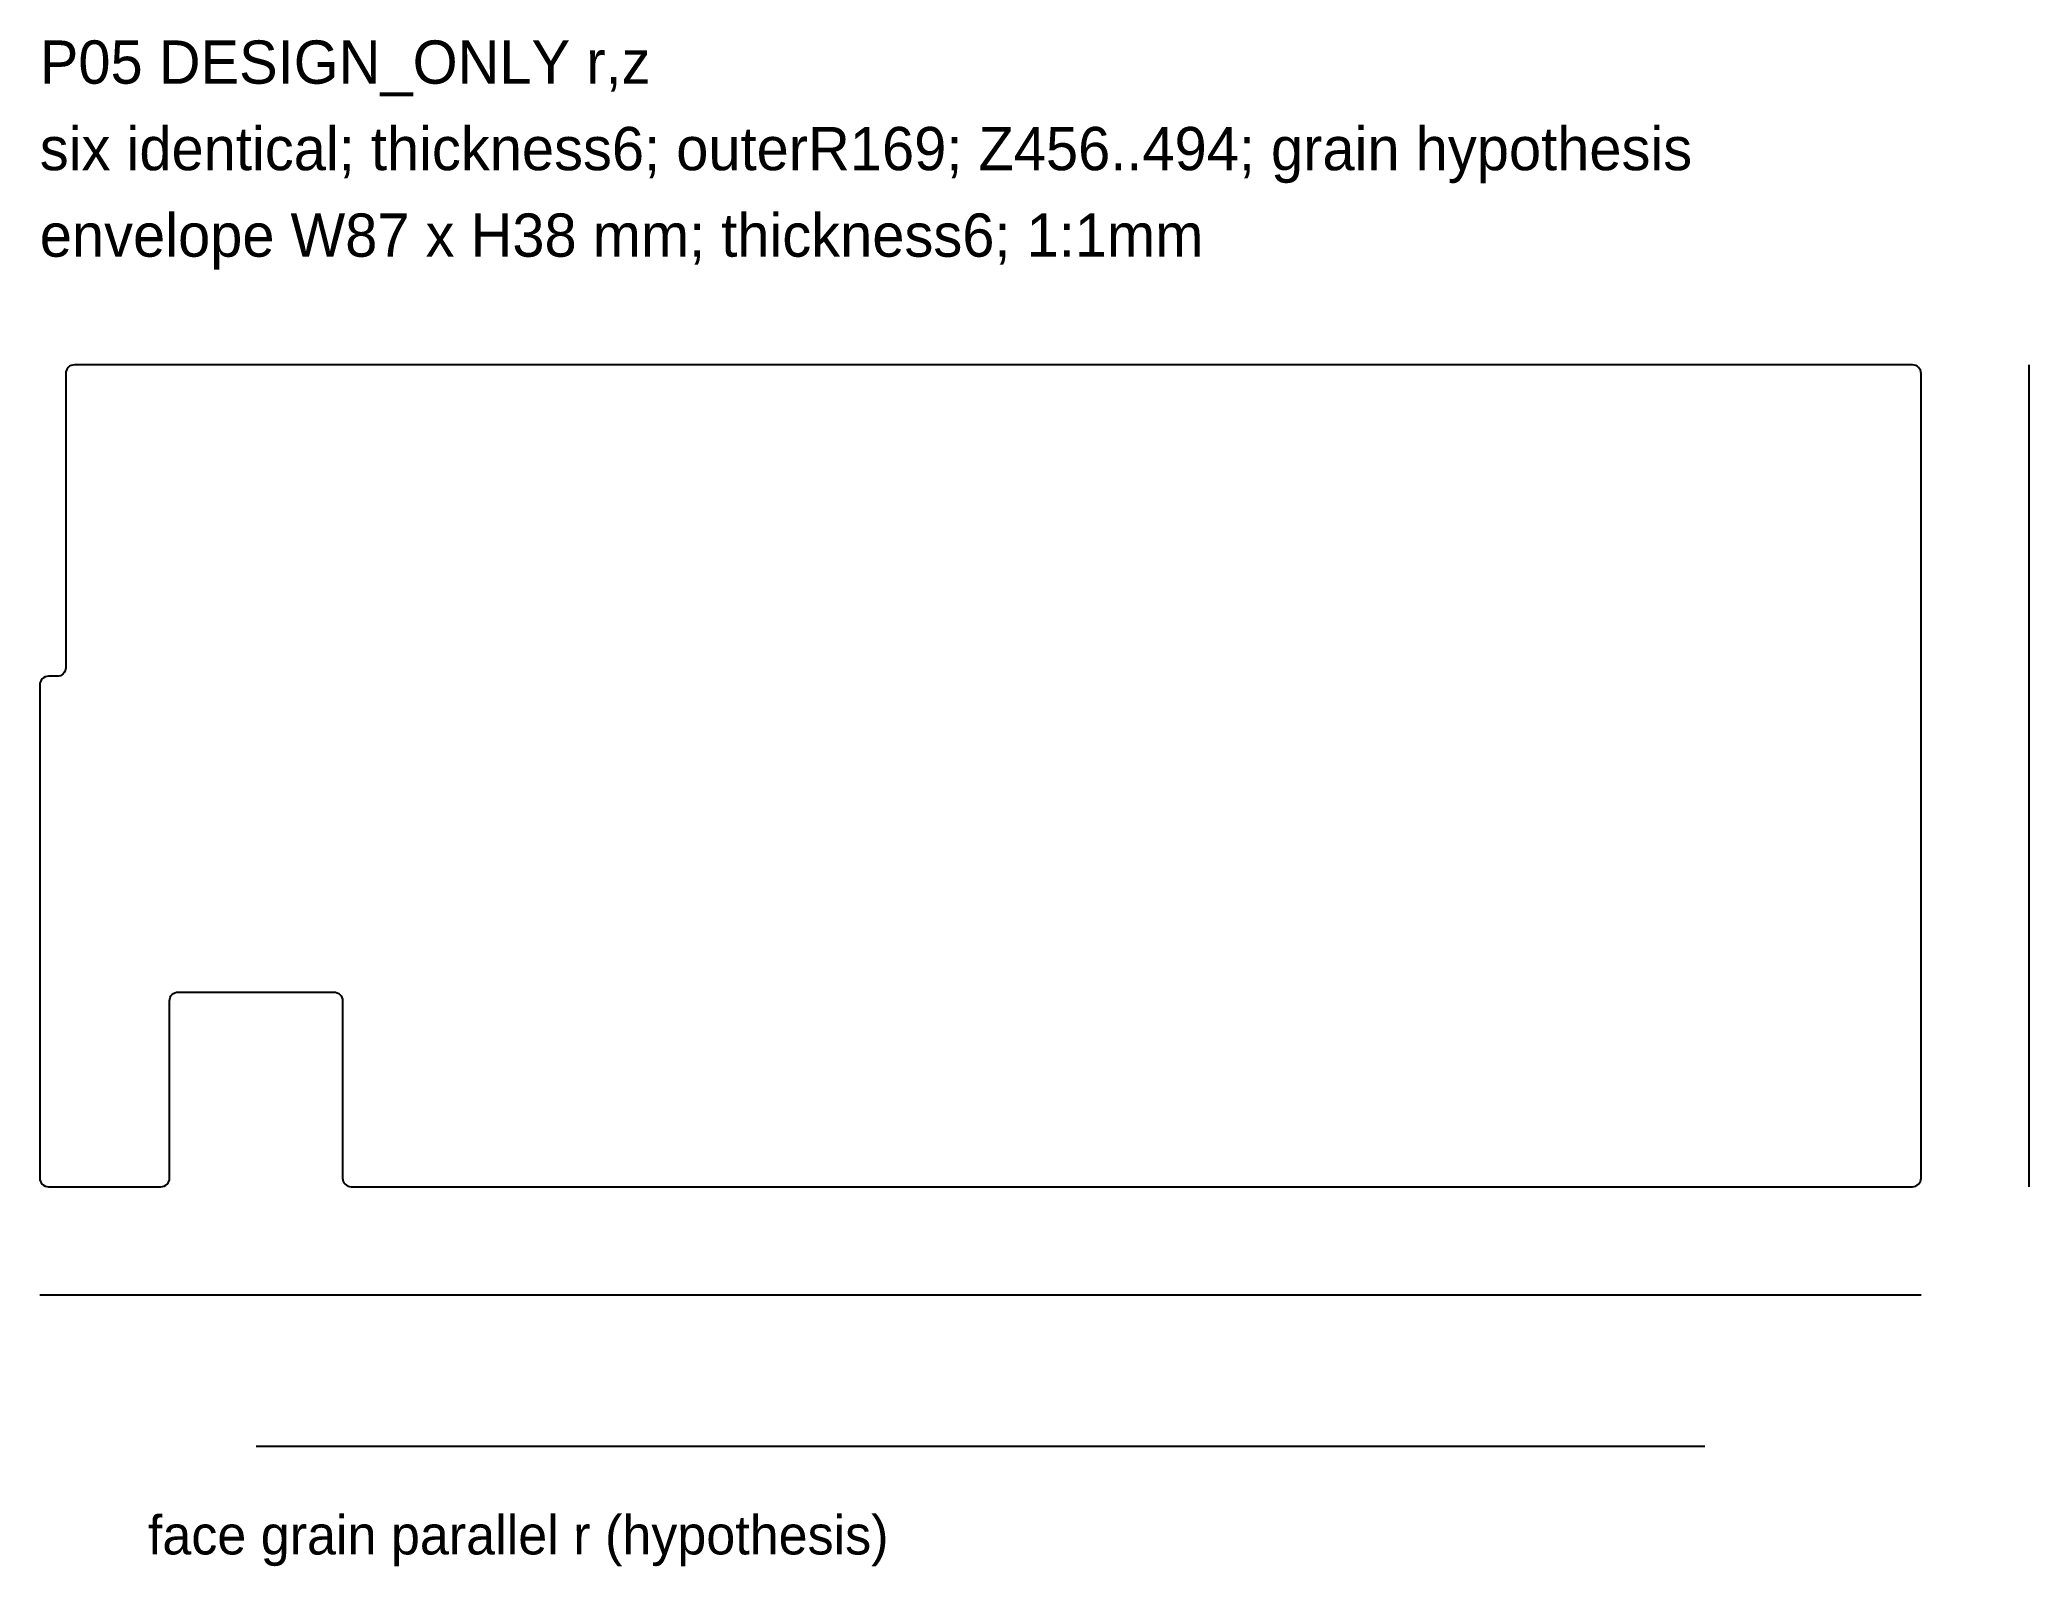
# Model space of a CAD drawing. Header units: millimetres. Extents: x 82 to 174, y 438.5 to 509.
import ezdxf

# ---------------------------------------------------------------- set-up
doc = ezdxf.new("R2010")
doc.units = ezdxf.units.MM
doc.layers.add('CUT_DESIGN_ONLY', color=1, linetype='Continuous')
doc.layers.add('NOT_CUT_DIMENSIONS', color=5, linetype='Continuous')

msp = doc.modelspace()

# ---------------------------------------------------------------- linework, layer by layer
at = {"layer": 'CUT_DESIGN_ONLY'}
msp.add_lwpolyline([(82, 456.4), (82.007686, 456.321964), (82.030448, 456.246927), (82.067412, 456.177772), (82.117157, 456.117157), (82.177772, 456.067412), (82.246927, 456.030448), (82.321964, 456.007686), (82.4, 456), (87.6, 456), (87.678036, 456.007686), (87.753073, 456.030448), (87.822228, 456.067412), (87.882843, 456.117157), (87.932588, 456.177772), (87.969552, 456.246927), (87.992314, 456.321964), (88, 456.4), (88, 464.6), (88.007686, 464.678036), (88.030448, 464.753073), (88.067412, 464.822228), (88.117157, 464.882843), (88.177772, 464.932588), (88.246927, 464.969552), (88.321964, 464.992314), (88.4, 465), (95.6, 465), (95.678036, 464.992314), (95.753073, 464.969552), (95.822228, 464.932588), (95.882843, 464.882843), (95.932588, 464.822228), (95.969552, 464.753073), (95.992314, 464.678036), (96, 464.6), (96, 456.4), (96.007686, 456.321964), (96.030448, 456.246927), (96.067412, 456.177772), (96.117157, 456.117157), (96.177772, 456.067412), (96.246927, 456.030448), (96.321964, 456.007686), (96.4, 456), (168.6, 456), (168.678036, 456.007686), (168.753073, 456.030448), (168.822228, 456.067412), (168.882843, 456.117157), (168.932588, 456.177772), (168.969552, 456.246927), (168.992314, 456.321964), (169, 456.4), (169, 465), (169, 479.6), (169, 493.6), (168.992314, 493.678036), (168.969552, 493.753073), (168.932588, 493.822228), (168.882843, 493.882843), (168.822228, 493.932588), (168.753073, 493.969552), (168.678036, 493.992314), (168.6, 494), (96, 494), (83.6, 494), (83.521964, 493.992314), (83.446927, 493.969552), (83.377772, 493.932588), (83.317157, 493.882843), (83.267412, 493.822228), (83.230448, 493.753073), (83.207686, 493.678036), (83.2, 493.6), (83.2, 480), (83.192314, 479.921964), (83.169552, 479.846927), (83.132588, 479.777772), (83.082843, 479.717157), (83.022228, 479.667412), (82.953073, 479.630448), (82.878036, 479.607686), (82.8, 479.6), (82.4, 479.6), (82.321964, 479.592314), (82.246927, 479.569552), (82.177772, 479.532588), (82.117157, 479.482843), (82.067412, 479.422228), (82.030448, 479.353073), (82.007686, 479.278036), (82, 479.2), (82, 466), (82, 465)], close=True, dxfattribs=at)
at = {"layer": 'NOT_CUT_DIMENSIONS'}
for p, q in [((174, 456), (174, 494)), ((82, 451), (169, 451)), ((92, 444), (159, 444))]:
    msp.add_line(p, q, dxfattribs=at)

# ---------------------------------------------------------------- texts
for s, height, p in [('P05 DESIGN_ONLY r,z', 2, (82, 507)), ('six identical; thickness6; outerR169; Z456..494; grain hypothesis', 2, (82, 503)), ('envelope W87 x H38 mm; thickness6; 1:1mm', 2, (82, 499)), ('face grain parallel r (hypothesis)', 1.8, (87, 439))]:
    msp.add_text(s, height=height, dxfattribs=at).set_placement(p)

doc.saveas('drawing.dxf')
